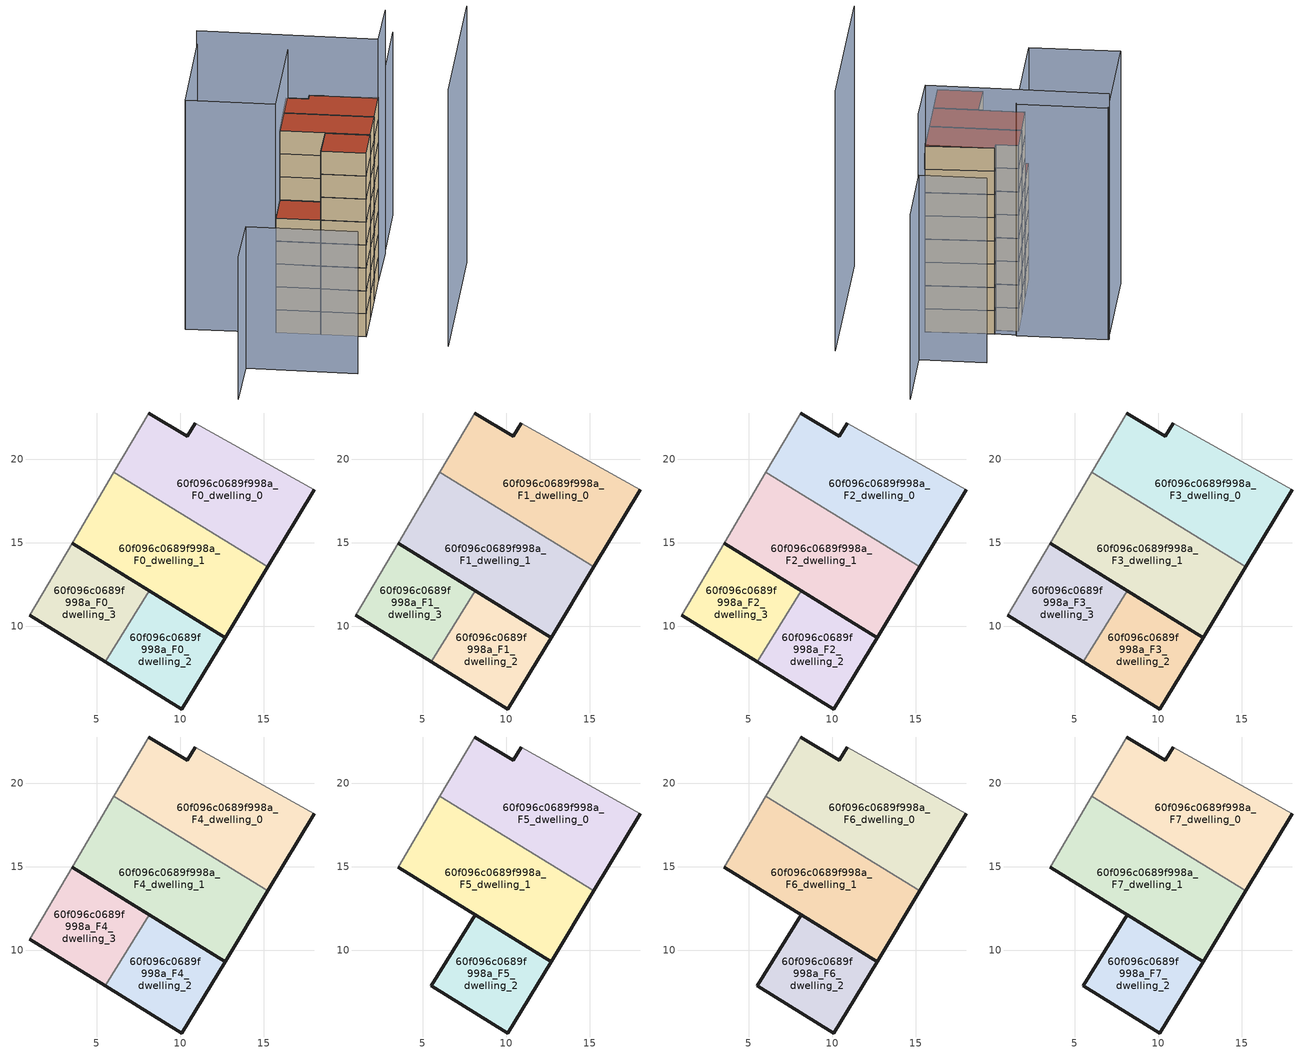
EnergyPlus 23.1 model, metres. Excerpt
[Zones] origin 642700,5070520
60f096c0689f998a_F0_dwelling_0
 floor ground (EU_floor_Construction): 15.24,13.57 18.02,18.16 10.91,22.17 10.41,21.37 8.11,22.77 6.04,19.24 z0
 wall outside (EU_wall_Construction): 18.02,18.16 15.24,13.57 / 8.11,22.77 10.41,21.37 10.91,22.17 z0:3
 wall adiabatic (EU_wall_Construction): 6.04,19.24 8.11,22.77 / 10.91,22.17 18.02,18.16 z0:3
 wall to 60f096c0689f998a_F0_dwelling_1 (EU_wall_Construction): 15.24,13.57 6.03,19.24 z0:3
60f096c0689f998a_F0_dwelling_1
 floor ground (EU_floor_Construction): 12.68,9.33 15.24,13.57 6.04,19.24 3.52,14.96 z0
 wall outside (EU_wall_Construction): 15.24,13.57 12.68,9.33 3.52,14.96 z0:3
 wall adiabatic (EU_wall_Construction): 3.52,14.96 6.04,19.24 z0:3
60f096c0689f998a_F0_dwelling_2
 floor ground (EU_floor_Construction): 10.1,5.06 12.68,9.33 8.14,12.12 5.52,7.88 z0
 wall outside (EU_wall_Construction): 8.14,12.12 12.68,9.33 10.1,5.06 5.52,7.88 z0:3
 wall to 60f096c0689f998a_F0_dwelling_3 (EU_wall_Construction): 5.52,7.88 8.14,12.12 z0:3
60f096c0689f998a_F0_dwelling_3
 floor ground (EU_floor_Construction): 5.52,7.88 8.14,12.12 3.52,14.96 1,10.66 z0
 wall outside (EU_wall_Construction): 5.52,7.88 1,10.66 / 3.52,14.96 8.14,12.12 z0:3
 wall adiabatic (EU_wall_Construction): 1,10.66 3.52,14.96 z0:3
60f096c0689f998a_F1_dwelling_0
 floor to 60f096c0689f998a_F0_dwelling_0 (EU_floor_Construction): 15.24,13.57 18.01,18.16 10.91,22.17 10.41,21.37 8.11,22.77 6.03,19.24 z3
 wall outside (EU_wall_Construction): 18.02,18.16 15.24,13.57 / 8.11,22.77 10.41,21.37 10.91,22.17 z3:6
 wall adiabatic (EU_wall_Construction): 6.04,19.24 8.11,22.77 / 10.91,22.17 18.02,18.16 z3:6
 wall to 60f096c0689f998a_F1_dwelling_1 (EU_wall_Construction): 15.24,13.57 6.03,19.24 z3:6
60f096c0689f998a_F1_dwelling_1
 floor to 60f096c0689f998a_F0_dwelling_1 (EU_floor_Construction): 12.68,9.33 15.24,13.57 6.03,19.24 3.52,14.96 z3
 wall outside (EU_wall_Construction): 15.24,13.57 12.68,9.33 3.52,14.96 z3:6
 wall adiabatic (EU_wall_Construction): 3.52,14.96 6.04,19.24 z3:6
60f096c0689f998a_F1_dwelling_2
 floor to 60f096c0689f998a_F0_dwelling_2 (EU_floor_Construction): 10.1,5.06 12.68,9.33 8.13,12.12 5.52,7.88 z3
 wall outside (EU_wall_Construction): 8.14,12.12 12.68,9.33 10.1,5.06 5.52,7.88 z3:6
 wall to 60f096c0689f998a_F1_dwelling_3 (EU_wall_Construction): 5.52,7.88 8.14,12.12 z3:6
60f096c0689f998a_F1_dwelling_3
 floor to 60f096c0689f998a_F0_dwelling_3 (EU_floor_Construction): 5.52,7.88 8.13,12.12 3.52,14.96 1,10.66 z3
 wall outside (EU_wall_Construction): 5.52,7.88 1,10.66 / 3.52,14.96 8.14,12.12 z3:6
 wall adiabatic (EU_wall_Construction): 1,10.66 3.52,14.96 z3:6
60f096c0689f998a_F2_dwelling_0
 floor to 60f096c0689f998a_F1_dwelling_0 (EU_floor_Construction): 15.24,13.57 18.01,18.16 10.91,22.17 10.41,21.37 8.11,22.77 6.03,19.24 z6
 wall outside (EU_wall_Construction): 18.02,18.16 15.24,13.57 / 8.11,22.77 10.41,21.37 10.91,22.17 z6:9
 wall adiabatic (EU_wall_Construction): 6.04,19.24 8.11,22.77 / 10.91,22.17 18.02,18.16 z6:9
 wall to 60f096c0689f998a_F2_dwelling_1 (EU_wall_Construction): 15.24,13.57 6.03,19.24 z6:9
60f096c0689f998a_F2_dwelling_1
 floor to 60f096c0689f998a_F1_dwelling_1 (EU_floor_Construction): 12.68,9.33 15.24,13.57 6.03,19.24 3.52,14.96 z6
 wall outside (EU_wall_Construction): 15.24,13.57 12.68,9.33 3.52,14.96 z6:9
 wall adiabatic (EU_wall_Construction): 3.52,14.96 6.04,19.24 z6:9
60f096c0689f998a_F2_dwelling_2
 floor to 60f096c0689f998a_F1_dwelling_2 (EU_floor_Construction): 10.1,5.06 12.68,9.33 8.13,12.12 5.52,7.88 z6
 wall outside (EU_wall_Construction): 8.14,12.12 12.68,9.33 10.1,5.06 5.52,7.88 z6:9
 wall to 60f096c0689f998a_F2_dwelling_3 (EU_wall_Construction): 5.52,7.88 8.14,12.12 z6:9
60f096c0689f998a_F2_dwelling_3
 floor to 60f096c0689f998a_F1_dwelling_3 (EU_floor_Construction): 5.52,7.88 8.13,12.12 3.52,14.96 1,10.66 z6
 wall outside (EU_wall_Construction): 5.52,7.88 1,10.66 / 3.52,14.96 8.14,12.12 z6:9
 wall adiabatic (EU_wall_Construction): 1,10.66 3.52,14.96 z6:9
60f096c0689f998a_F3_dwelling_0
 floor to 60f096c0689f998a_F2_dwelling_0 (EU_floor_Construction): 15.24,13.57 18.01,18.16 10.91,22.17 10.41,21.37 8.11,22.77 6.03,19.24 z9
 wall outside (EU_wall_Construction): 18.02,18.16 15.24,13.57 / 8.11,22.77 10.41,21.37 10.91,22.17 z9:12
 wall adiabatic (EU_wall_Construction): 6.04,19.24 8.11,22.77 / 10.91,22.17 18.02,18.16 z9:12
 wall to 60f096c0689f998a_F3_dwelling_1 (EU_wall_Construction): 15.24,13.57 6.03,19.24 z9:12
60f096c0689f998a_F3_dwelling_1
 floor to 60f096c0689f998a_F2_dwelling_1 (EU_floor_Construction): 12.68,9.33 15.24,13.57 6.03,19.24 3.52,14.96 z9
 wall outside (EU_wall_Construction): 15.24,13.57 12.68,9.33 3.52,14.96 z9:12
 wall adiabatic (EU_wall_Construction): 3.52,14.96 6.04,19.24 z9:12
60f096c0689f998a_F3_dwelling_2
 floor to 60f096c0689f998a_F2_dwelling_2 (EU_floor_Construction): 10.1,5.06 12.68,9.33 8.13,12.12 5.52,7.88 z9
 wall outside (EU_wall_Construction): 8.14,12.12 12.68,9.33 10.1,5.06 5.52,7.88 z9:12
 wall to 60f096c0689f998a_F3_dwelling_3 (EU_wall_Construction): 5.52,7.88 8.14,12.12 z9:12
60f096c0689f998a_F3_dwelling_3
 floor to 60f096c0689f998a_F2_dwelling_3 (EU_floor_Construction): 5.52,7.88 8.13,12.12 3.52,14.96 1,10.66 z9
 wall outside (EU_wall_Construction): 5.52,7.88 1,10.66 / 3.52,14.96 8.14,12.12 z9:12
 wall adiabatic (EU_wall_Construction): 1,10.66 3.52,14.96 z9:12
60f096c0689f998a_F4_dwelling_0
 floor to 60f096c0689f998a_F3_dwelling_0 (EU_floor_Construction): 15.24,13.57 18.01,18.16 10.91,22.17 10.41,21.37 8.11,22.77 6.03,19.24 z12
 wall outside (EU_wall_Construction): 18.02,18.16 15.24,13.57 / 8.11,22.77 10.41,21.37 10.91,22.17 z12:15
 wall adiabatic (EU_wall_Construction): 6.04,19.24 8.11,22.77 / 10.91,22.17 18.02,18.16 z12:15
 wall to 60f096c0689f998a_F4_dwelling_1 (EU_wall_Construction): 15.24,13.57 6.03,19.24 z12:15
60f096c0689f998a_F4_dwelling_1
 floor to 60f096c0689f998a_F3_dwelling_1 (EU_floor_Construction): 12.68,9.33 15.24,13.57 6.03,19.24 3.52,14.96 z12
 wall outside (EU_wall_Construction): 15.24,13.57 12.68,9.33 3.52,14.96 z12:15
 wall adiabatic (EU_wall_Construction): 3.52,14.96 6.04,19.24 z12:15
60f096c0689f998a_F4_dwelling_2
 floor to 60f096c0689f998a_F3_dwelling_2 (EU_floor_Construction): 10.1,5.06 12.68,9.33 8.13,12.12 5.52,7.88 z12
 wall outside (EU_wall_Construction): 8.14,12.12 12.68,9.33 10.1,5.06 5.52,7.88 z12:15
 wall to 60f096c0689f998a_F4_dwelling_3 (EU_wall_Construction): 5.52,7.88 8.14,12.12 z12:15
60f096c0689f998a_F4_dwelling_3
 floor to 60f096c0689f998a_F3_dwelling_3 (EU_floor_Construction): 5.52,7.88 8.13,12.12 3.52,14.96 1,10.66 z12
 wall outside (EU_wall_Construction): 5.52,7.88 1,10.66 / 3.52,14.96 8.14,12.12 z12:15
 wall adiabatic (EU_wall_Construction): 1,10.66 3.52,14.96 z12:15
 roof outside (EU_roof_Construction): 8.14,12.12 5.52,7.88 1,10.66 3.52,14.96 z15
60f096c0689f998a_F5_dwelling_0
 floor to 60f096c0689f998a_F4_dwelling_0 (EU_floor_Construction): 15.24,13.57 18.01,18.16 10.91,22.17 10.41,21.37 8.11,22.77 6.03,19.24 z15
 wall outside (EU_wall_Construction): 18.02,18.16 15.24,13.57 / 8.11,22.77 10.41,21.37 10.91,22.17 z15:18
 wall adiabatic (EU_wall_Construction): 6.04,19.24 8.11,22.77 / 10.91,22.17 18.02,18.16 z15:18
 wall to 60f096c0689f998a_F5_dwelling_1 (EU_wall_Construction): 15.24,13.57 6.03,19.24 z15:18
60f096c0689f998a_F5_dwelling_1
 floor to 60f096c0689f998a_F4_dwelling_1 (EU_floor_Construction): 12.68,9.33 15.24,13.57 6.03,19.24 3.52,14.96 z15
 wall outside (EU_wall_Construction): 15.24,13.57 12.68,9.33 3.52,14.96 z15:18
 wall adiabatic (EU_wall_Construction): 3.52,14.96 6.04,19.24 z15:18
60f096c0689f998a_F5_dwelling_2
 floor to 60f096c0689f998a_F4_dwelling_2 (EU_floor_Construction): 10.1,5.06 12.68,9.33 8.13,12.12 5.52,7.88 z15
 wall outside (EU_wall_Construction): 5.52,7.88 8.14,12.12 12.68,9.33 10.1,5.06 5.52,7.88 z15:18
60f096c0689f998a_F6_dwelling_0
 floor to 60f096c0689f998a_F5_dwelling_0 (EU_floor_Construction): 15.24,13.57 18.01,18.16 10.91,22.17 10.41,21.37 8.11,22.77 6.03,19.24 z18
 wall outside (EU_wall_Construction): 18.02,18.16 15.24,13.57 / 8.11,22.77 10.41,21.37 10.91,22.17 z18:21
 wall adiabatic (EU_wall_Construction): 6.04,19.24 8.11,22.77 / 10.91,22.17 18.02,18.16 z18:21
 wall to 60f096c0689f998a_F6_dwelling_1 (EU_wall_Construction): 15.24,13.57 6.03,19.24 z18:21
60f096c0689f998a_F6_dwelling_1
 floor to 60f096c0689f998a_F5_dwelling_1 (EU_floor_Construction): 12.68,9.33 15.24,13.57 6.03,19.24 3.52,14.96 z18
 wall outside (EU_wall_Construction): 15.24,13.57 12.68,9.33 3.52,14.96 z18:21
 wall adiabatic (EU_wall_Construction): 3.52,14.96 6.04,19.24 z18:21
60f096c0689f998a_F6_dwelling_2
 floor to 60f096c0689f998a_F5_dwelling_2 (EU_floor_Construction): 10.1,5.06 12.68,9.33 8.13,12.12 5.52,7.88 z18
 wall outside (EU_wall_Construction): 5.52,7.88 8.14,12.12 12.68,9.33 10.1,5.06 5.52,7.88 z18:21
60f096c0689f998a_F7_dwelling_0
 floor to 60f096c0689f998a_F6_dwelling_0 (EU_floor_Construction): 15.24,13.57 18.01,18.16 10.91,22.17 10.41,21.37 8.11,22.77 6.03,19.24 z21
 wall outside (EU_wall_Construction): 18.02,18.16 15.24,13.57 / 8.11,22.77 10.41,21.37 10.91,22.17 z21:24
 wall adiabatic (EU_wall_Construction): 6.04,19.24 8.11,22.77 / 10.91,22.17 18.02,18.16 z21:24
 wall to 60f096c0689f998a_F7_dwelling_1 (EU_wall_Construction): 15.24,13.57 6.03,19.24 z21:24
 roof outside (EU_roof_Construction): 18.02,18.16 15.24,13.57 6.04,19.24 8.11,22.77 10.41,21.37 10.91,22.17 z24
60f096c0689f998a_F7_dwelling_1
 floor to 60f096c0689f998a_F6_dwelling_1 (EU_floor_Construction): 12.68,9.33 15.24,13.57 6.03,19.24 3.52,14.96 z21
 wall outside (EU_wall_Construction): 15.24,13.57 12.68,9.33 3.52,14.96 z21:24
 wall adiabatic (EU_wall_Construction): 3.52,14.96 6.04,19.24 z21:24
 roof outside (EU_roof_Construction): 15.24,13.57 12.68,9.33 3.52,14.96 6.04,19.24 z24
60f096c0689f998a_F7_dwelling_2
 floor to 60f096c0689f998a_F6_dwelling_2 (EU_floor_Construction): 10.1,5.06 12.68,9.33 8.13,12.12 5.52,7.88 z21
 wall outside (EU_wall_Construction): 5.52,7.88 8.14,12.12 12.68,9.33 10.1,5.06 5.52,7.88 z21:24
 roof outside (EU_roof_Construction): 12.68,9.33 10.1,5.06 5.52,7.88 8.14,12.12 z24
shading: -10.77,-3.57 -6.36,3.53 / -6.36,3.53 4.9,-3.45 z0:18.5; 17.66,-1.43 29.56,18.12 z0:33.5; -8.19,16.22 -0.3,29.28 / -0.3,29.28 8.9,23.72 / 8.9,23.72 1,10.66 / 1,10.66 -8.19,16.22 z0:29.9; 21.99,24.58 17.84,17.88 / 17.84,17.88 -0.43,29.2 z0:31.7; 27.32,33.57 21.92,24.57 / 21.92,24.57 15.11,28.66 z0:23.8
[Building]
EU S2 Campaign: North Axis=0; Terrain=City; Solar Distribution=FullExterior
[Site:Location]
Lyon-Bron: Latitude=45.75; Longitude=5; Time Zone=1; Elevation=198
[SizingPeriod:WeatherFileDays]
AnnualSizingPeriod: Begin Month=1; Begin Day of Month=1; End Month=12; End Day of Month=31; Day of Week for Start Day=Monday; Use Weather File Daylight Saving Period=No; Use Weather File Rain and Snow Indicators=No
[MATERIAL]
EU_InternalMass_Material: Roughness=MediumRough; Thickness=0.1; Conductivity=1; Density=1800; Specific Heat=900; Thermal Absorptance=0.9; Solar Absorptance=0.7; Visible Absorptance=0.7
[MATERIAL:NOMASS] Roughness=MediumRough; Thermal Absorptance=0.9; Solar Absorptance=0.7; Visible Absorptance=0.7
Name | Thermal Resistance
EU_wall_NoMass | 0.776494
EU_roof_NoMass | 0.486893
EU_floor_NoMass | 0.421597
[CONSTRUCTION]
EU_wall_Construction: EU_wall_NoMass
EU_roof_Construction: EU_roof_NoMass
EU_floor_Construction: EU_floor_NoMass
EU_InternalMass_Construction: EU_InternalMass_Material
[ZONE] Type=1; Multiplier=1; Ceiling Height=autocalculate; Floor Area=autocalculate; Part of Total Floor Area=Yes
Name | Volume
60f096c0689f998a_F0_dwelling_0 | 160.38
60f096c0689f998a_F1_dwelling_0; 60f096c0689f998a_F2_dwelling_0; 60f096c0689f998a_F3_dwelling_0; 60f096c0689f998a_F4_dwelling_0; 60f096c0689f998a_F5_dwelling_0; 60f096c0689f998a_F6_dwelling_0; 60f096c0689f998a_F7_dwelling_0 | 160.381
60f096c0689f998a_F0_dwelling_1; 60f096c0689f998a_F1_dwelling_1; 60f096c0689f998a_F2_dwelling_1; 60f096c0689f998a_F3_dwelling_1; 60f096c0689f998a_F4_dwelling_1; 60f096c0689f998a_F5_dwelling_1; 60f096c0689f998a_F6_dwelling_1; 60f096c0689f998a_F7_dwelling_1 | 160.384
60f096c0689f998a_F0_dwelling_2; 60f096c0689f998a_F1_dwelling_2; 60f096c0689f998a_F2_dwelling_2; 60f096c0689f998a_F3_dwelling_2; 60f096c0689f998a_F4_dwelling_2; 60f096c0689f998a_F5_dwelling_2; 60f096c0689f998a_F6_dwelling_2; 60f096c0689f998a_F7_dwelling_2 | 80.1995
60f096c0689f998a_F0_dwelling_3 | 80.1951
60f096c0689f998a_F1_dwelling_3; 60f096c0689f998a_F2_dwelling_3; 60f096c0689f998a_F3_dwelling_3; 60f096c0689f998a_F4_dwelling_3 | 80.1958
[INTERNALMASS] Construction=EU_InternalMass_Construction
Name | Zone or ZoneList | Surface Area
60f096c0689f998a_F0_dwelling_0_EU_InternalMass | 60f096c0689f998a_F0_dwelling_0 | 53.4601
60f096c0689f998a_F0_dwelling_1_EU_InternalMass | 60f096c0689f998a_F0_dwelling_1 | 53.4613
60f096c0689f998a_F0_dwelling_2_EU_InternalMass | 60f096c0689f998a_F0_dwelling_2 | 26.7333
60f096c0689f998a_F0_dwelling_3_EU_InternalMass | 60f096c0689f998a_F0_dwelling_3 | 26.732
60f096c0689f998a_F1_dwelling_0_EU_InternalMass | 60f096c0689f998a_F1_dwelling_0 | 53.4601
60f096c0689f998a_F1_dwelling_1_EU_InternalMass | 60f096c0689f998a_F1_dwelling_1 | 53.4613
60f096c0689f998a_F1_dwelling_2_EU_InternalMass | 60f096c0689f998a_F1_dwelling_2 | 26.7333
60f096c0689f998a_F1_dwelling_3_EU_InternalMass | 60f096c0689f998a_F1_dwelling_3 | 26.732
60f096c0689f998a_F2_dwelling_0_EU_InternalMass | 60f096c0689f998a_F2_dwelling_0 | 53.4601
60f096c0689f998a_F2_dwelling_1_EU_InternalMass | 60f096c0689f998a_F2_dwelling_1 | 53.4613
60f096c0689f998a_F2_dwelling_2_EU_InternalMass | 60f096c0689f998a_F2_dwelling_2 | 26.7333
60f096c0689f998a_F2_dwelling_3_EU_InternalMass | 60f096c0689f998a_F2_dwelling_3 | 26.732
60f096c0689f998a_F3_dwelling_0_EU_InternalMass | 60f096c0689f998a_F3_dwelling_0 | 53.4601
60f096c0689f998a_F3_dwelling_1_EU_InternalMass | 60f096c0689f998a_F3_dwelling_1 | 53.4613
60f096c0689f998a_F3_dwelling_2_EU_InternalMass | 60f096c0689f998a_F3_dwelling_2 | 26.7333
60f096c0689f998a_F3_dwelling_3_EU_InternalMass | 60f096c0689f998a_F3_dwelling_3 | 26.732
60f096c0689f998a_F4_dwelling_0_EU_InternalMass | 60f096c0689f998a_F4_dwelling_0 | 53.4601
60f096c0689f998a_F4_dwelling_1_EU_InternalMass | 60f096c0689f998a_F4_dwelling_1 | 53.4613
60f096c0689f998a_F4_dwelling_2_EU_InternalMass | 60f096c0689f998a_F4_dwelling_2 | 26.7333
60f096c0689f998a_F4_dwelling_3_EU_InternalMass | 60f096c0689f998a_F4_dwelling_3 | 26.732
60f096c0689f998a_F5_dwelling_0_EU_InternalMass | 60f096c0689f998a_F5_dwelling_0 | 53.4624
60f096c0689f998a_F5_dwelling_1_EU_InternalMass | 60f096c0689f998a_F5_dwelling_1 | 53.4612
60f096c0689f998a_F5_dwelling_2_EU_InternalMass | 60f096c0689f998a_F5_dwelling_2 | 53.454
60f096c0689f998a_F6_dwelling_0_EU_InternalMass | 60f096c0689f998a_F6_dwelling_0 | 53.4624
60f096c0689f998a_F6_dwelling_1_EU_InternalMass | 60f096c0689f998a_F6_dwelling_1 | 53.4612
60f096c0689f998a_F6_dwelling_2_EU_InternalMass | 60f096c0689f998a_F6_dwelling_2 | 53.454
60f096c0689f998a_F7_dwelling_0_EU_InternalMass | 60f096c0689f998a_F7_dwelling_0 | 53.4624
60f096c0689f998a_F7_dwelling_1_EU_InternalMass | 60f096c0689f998a_F7_dwelling_1 | 53.4612
60f096c0689f998a_F7_dwelling_2_EU_InternalMass | 60f096c0689f998a_F7_dwelling_2 | 53.454
[OTHEREQUIPMENT] Fuel Type=Electricity; Design Level Calculation Method=Watts/Area; Power per Zone Floor Area=1; Fraction Latent=0; Fraction Radiant=0; Fraction Lost=0; Carbon Dioxide Generation Rate=0; EndUse Subcategory=EU_Step8_InternalGains
Name | Zone or ZoneList or Space or SpaceList | Schedule
EU_Step8_InternalGain_60f096c0689f998a_F0_dwelling_0_f000 | 60f096c0689f998a_F0_dwelling_0 | EU_Step8_GainSchedule_60f096c0689f998a_F0_dwelling_0_f000
EU_Step8_InternalGain_60f096c0689f998a_F0_dwelling_1_f000 | 60f096c0689f998a_F0_dwelling_1 | EU_Step8_GainSchedule_60f096c0689f998a_F0_dwelling_1_f000
EU_Step8_InternalGain_60f096c0689f998a_F0_dwelling_2_f000 | 60f096c0689f998a_F0_dwelling_2 | EU_Step8_GainSchedule_60f096c0689f998a_F0_dwelling_2_f000
EU_Step8_InternalGain_60f096c0689f998a_F0_dwelling_3_f000 | 60f096c0689f998a_F0_dwelling_3 | EU_Step8_GainSchedule_60f096c0689f998a_F0_dwelling_3_f000
EU_Step8_InternalGain_60f096c0689f998a_F1_dwelling_0_f000 | 60f096c0689f998a_F1_dwelling_0 | EU_Step8_GainSchedule_60f096c0689f998a_F1_dwelling_0_f000
EU_Step8_InternalGain_60f096c0689f998a_F1_dwelling_1_f000 | 60f096c0689f998a_F1_dwelling_1 | EU_Step8_GainSchedule_60f096c0689f998a_F1_dwelling_1_f000
EU_Step8_InternalGain_60f096c0689f998a_F1_dwelling_2_f000 | 60f096c0689f998a_F1_dwelling_2 | EU_Step8_GainSchedule_60f096c0689f998a_F1_dwelling_2_f000
EU_Step8_InternalGain_60f096c0689f998a_F1_dwelling_3_f000 | 60f096c0689f998a_F1_dwelling_3 | EU_Step8_GainSchedule_60f096c0689f998a_F1_dwelling_3_f000
EU_Step8_InternalGain_60f096c0689f998a_F2_dwelling_0_f000 | 60f096c0689f998a_F2_dwelling_0 | EU_Step8_GainSchedule_60f096c0689f998a_F2_dwelling_0_f000
EU_Step8_InternalGain_60f096c0689f998a_F2_dwelling_1_f000 | 60f096c0689f998a_F2_dwelling_1 | EU_Step8_GainSchedule_60f096c0689f998a_F2_dwelling_1_f000
EU_Step8_InternalGain_60f096c0689f998a_F2_dwelling_2_f000 | 60f096c0689f998a_F2_dwelling_2 | EU_Step8_GainSchedule_60f096c0689f998a_F2_dwelling_2_f000
EU_Step8_InternalGain_60f096c0689f998a_F2_dwelling_3_f000 | 60f096c0689f998a_F2_dwelling_3 | EU_Step8_GainSchedule_60f096c0689f998a_F2_dwelling_3_f000
EU_Step8_InternalGain_60f096c0689f998a_F3_dwelling_0_f000 | 60f096c0689f998a_F3_dwelling_0 | EU_Step8_GainSchedule_60f096c0689f998a_F3_dwelling_0_f000
EU_Step8_InternalGain_60f096c0689f998a_F3_dwelling_1_f000 | 60f096c0689f998a_F3_dwelling_1 | EU_Step8_GainSchedule_60f096c0689f998a_F3_dwelling_1_f000
EU_Step8_InternalGain_60f096c0689f998a_F3_dwelling_2_f000 | 60f096c0689f998a_F3_dwelling_2 | EU_Step8_GainSchedule_60f096c0689f998a_F3_dwelling_2_f000
EU_Step8_InternalGain_60f096c0689f998a_F3_dwelling_3_f000 | 60f096c0689f998a_F3_dwelling_3 | EU_Step8_GainSchedule_60f096c0689f998a_F3_dwelling_3_f000
EU_Step8_InternalGain_60f096c0689f998a_F4_dwelling_0_f000 | 60f096c0689f998a_F4_dwelling_0 | EU_Step8_GainSchedule_60f096c0689f998a_F4_dwelling_0_f000
EU_Step8_InternalGain_60f096c0689f998a_F4_dwelling_1_f000 | 60f096c0689f998a_F4_dwelling_1 | EU_Step8_GainSchedule_60f096c0689f998a_F4_dwelling_1_f000
EU_Step8_InternalGain_60f096c0689f998a_F4_dwelling_2_f000 | 60f096c0689f998a_F4_dwelling_2 | EU_Step8_GainSchedule_60f096c0689f998a_F4_dwelling_2_f000
EU_Step8_InternalGain_60f096c0689f998a_F4_dwelling_3_f000 | 60f096c0689f998a_F4_dwelling_3 | EU_Step8_GainSchedule_60f096c0689f998a_F4_dwelling_3_f000
EU_Step8_InternalGain_60f096c0689f998a_F5_dwelling_0_f000 | 60f096c0689f998a_F5_dwelling_0 | EU_Step8_GainSchedule_60f096c0689f998a_F5_dwelling_0_f000
EU_Step8_InternalGain_60f096c0689f998a_F5_dwelling_1_f000 | 60f096c0689f998a_F5_dwelling_1 | EU_Step8_GainSchedule_60f096c0689f998a_F5_dwelling_1_f000
EU_Step8_InternalGain_60f096c0689f998a_F5_dwelling_2_f000 | 60f096c0689f998a_F5_dwelling_2 | EU_Step8_GainSchedule_60f096c0689f998a_F5_dwelling_2_f000
EU_Step8_InternalGain_60f096c0689f998a_F6_dwelling_0_f000 | 60f096c0689f998a_F6_dwelling_0 | EU_Step8_GainSchedule_60f096c0689f998a_F6_dwelling_0_f000
EU_Step8_InternalGain_60f096c0689f998a_F6_dwelling_1_f000 | 60f096c0689f998a_F6_dwelling_1 | EU_Step8_GainSchedule_60f096c0689f998a_F6_dwelling_1_f000
EU_Step8_InternalGain_60f096c0689f998a_F6_dwelling_2_f000 | 60f096c0689f998a_F6_dwelling_2 | EU_Step8_GainSchedule_60f096c0689f998a_F6_dwelling_2_f000
EU_Step8_InternalGain_60f096c0689f998a_F7_dwelling_0_f000 | 60f096c0689f998a_F7_dwelling_0 | EU_Step8_GainSchedule_60f096c0689f998a_F7_dwelling_0_f000
EU_Step8_InternalGain_60f096c0689f998a_F7_dwelling_1_f000 | 60f096c0689f998a_F7_dwelling_1 | EU_Step8_GainSchedule_60f096c0689f998a_F7_dwelling_1_f000
EU_Step8_InternalGain_60f096c0689f998a_F7_dwelling_2_f000 | 60f096c0689f998a_F7_dwelling_2 | EU_Step8_GainSchedule_60f096c0689f998a_F7_dwelling_2_f000
[ZONEVENTILATION:DESIGNFLOWRATE] Schedule=EU_AlwaysOn; Design Flow Rate Calculation Method=AirChanges/Hour; Air Changes per Hour=0.693814; Ventilation Type=Natural; Fan Pressure Rise=0; Fan Total Efficiency=1; Constant Term Coefficient=1; Temperature Term Coefficient=0; Velocity Term Coefficient=0; Velocity Squared Term Coefficient=0; Minimum Indoor Temperature=-100; Maximum Indoor Temperature=100; Delta Temperature=-100; Minimum Outdoor Temperature=-100; Maximum Outdoor Temperature=100; Maximum Wind Speed=40
Name | Zone or ZoneList or Space or SpaceList
EU_ConstantAir_60f096c0689f998a_F0_dwelling_0 | 60f096c0689f998a_F0_dwelling_0
EU_ConstantAir_60f096c0689f998a_F0_dwelling_1 | 60f096c0689f998a_F0_dwelling_1
EU_ConstantAir_60f096c0689f998a_F0_dwelling_2 | 60f096c0689f998a_F0_dwelling_2
EU_ConstantAir_60f096c0689f998a_F0_dwelling_3 | 60f096c0689f998a_F0_dwelling_3
EU_ConstantAir_60f096c0689f998a_F1_dwelling_0 | 60f096c0689f998a_F1_dwelling_0
EU_ConstantAir_60f096c0689f998a_F1_dwelling_1 | 60f096c0689f998a_F1_dwelling_1
EU_ConstantAir_60f096c0689f998a_F1_dwelling_2 | 60f096c0689f998a_F1_dwelling_2
EU_ConstantAir_60f096c0689f998a_F1_dwelling_3 | 60f096c0689f998a_F1_dwelling_3
EU_ConstantAir_60f096c0689f998a_F2_dwelling_0 | 60f096c0689f998a_F2_dwelling_0
EU_ConstantAir_60f096c0689f998a_F2_dwelling_1 | 60f096c0689f998a_F2_dwelling_1
EU_ConstantAir_60f096c0689f998a_F2_dwelling_2 | 60f096c0689f998a_F2_dwelling_2
EU_ConstantAir_60f096c0689f998a_F2_dwelling_3 | 60f096c0689f998a_F2_dwelling_3
EU_ConstantAir_60f096c0689f998a_F3_dwelling_0 | 60f096c0689f998a_F3_dwelling_0
EU_ConstantAir_60f096c0689f998a_F3_dwelling_1 | 60f096c0689f998a_F3_dwelling_1
EU_ConstantAir_60f096c0689f998a_F3_dwelling_2 | 60f096c0689f998a_F3_dwelling_2
EU_ConstantAir_60f096c0689f998a_F3_dwelling_3 | 60f096c0689f998a_F3_dwelling_3
EU_ConstantAir_60f096c0689f998a_F4_dwelling_0 | 60f096c0689f998a_F4_dwelling_0
EU_ConstantAir_60f096c0689f998a_F4_dwelling_1 | 60f096c0689f998a_F4_dwelling_1
EU_ConstantAir_60f096c0689f998a_F4_dwelling_2 | 60f096c0689f998a_F4_dwelling_2
EU_ConstantAir_60f096c0689f998a_F4_dwelling_3 | 60f096c0689f998a_F4_dwelling_3
EU_ConstantAir_60f096c0689f998a_F5_dwelling_0 | 60f096c0689f998a_F5_dwelling_0
EU_ConstantAir_60f096c0689f998a_F5_dwelling_1 | 60f096c0689f998a_F5_dwelling_1
EU_ConstantAir_60f096c0689f998a_F5_dwelling_2 | 60f096c0689f998a_F5_dwelling_2
EU_ConstantAir_60f096c0689f998a_F6_dwelling_0 | 60f096c0689f998a_F6_dwelling_0
EU_ConstantAir_60f096c0689f998a_F6_dwelling_1 | 60f096c0689f998a_F6_dwelling_1
EU_ConstantAir_60f096c0689f998a_F6_dwelling_2 | 60f096c0689f998a_F6_dwelling_2
EU_ConstantAir_60f096c0689f998a_F7_dwelling_0 | 60f096c0689f998a_F7_dwelling_0
EU_ConstantAir_60f096c0689f998a_F7_dwelling_1 | 60f096c0689f998a_F7_dwelling_1
EU_ConstantAir_60f096c0689f998a_F7_dwelling_2 | 60f096c0689f998a_F7_dwelling_2
[HVACTEMPLATE:THERMOSTAT] Constant Heating Setpoint=20; Constant Cooling Setpoint=50
EU_HeatOnly_60f096c0689f998a_F0_dwelling_0; EU_HeatOnly_60f096c0689f998a_F0_dwelling_1; EU_HeatOnly_60f096c0689f998a_F0_dwelling_2; EU_HeatOnly_60f096c0689f998a_F0_dwelling_3; EU_HeatOnly_60f096c0689f998a_F1_dwelling_0; EU_HeatOnly_60f096c0689f998a_F1_dwelling_1; EU_HeatOnly_60f096c0689f998a_F1_dwelling_2; EU_HeatOnly_60f096c0689f998a_F1_dwelling_3; EU_HeatOnly_60f096c0689f998a_F2_dwelling_0; EU_HeatOnly_60f096c0689f998a_F2_dwelling_1; EU_HeatOnly_60f096c0689f998a_F2_dwelling_2; EU_HeatOnly_60f096c0689f998a_F2_dwelling_3; EU_HeatOnly_60f096c0689f998a_F3_dwelling_0; EU_HeatOnly_60f096c0689f998a_F3_dwelling_1; EU_HeatOnly_60f096c0689f998a_F3_dwelling_2; EU_HeatOnly_60f096c0689f998a_F3_dwelling_3; EU_HeatOnly_60f096c0689f998a_F4_dwelling_0; EU_HeatOnly_60f096c0689f998a_F4_dwelling_1; EU_HeatOnly_60f096c0689f998a_F4_dwelling_2; EU_HeatOnly_60f096c0689f998a_F4_dwelling_3; EU_HeatOnly_60f096c0689f998a_F5_dwelling_0; EU_HeatOnly_60f096c0689f998a_F5_dwelling_1; EU_HeatOnly_60f096c0689f998a_F5_dwelling_2; EU_HeatOnly_60f096c0689f998a_F6_dwelling_0; EU_HeatOnly_60f096c0689f998a_F6_dwelling_1; EU_HeatOnly_60f096c0689f998a_F6_dwelling_2; EU_HeatOnly_60f096c0689f998a_F7_dwelling_0; EU_HeatOnly_60f096c0689f998a_F7_dwelling_1; EU_HeatOnly_60f096c0689f998a_F7_dwelling_2
[HVACTEMPLATE:ZONE:IDEALLOADSAIRSYSTEM] System Availability Schedule=EU_AlwaysOn; Maximum Heating Supply Air Temperature=50; Minimum Cooling Supply Air Temperature=13; Maximum Heating Supply Air Humidity Ratio=0.0156; Minimum Cooling Supply Air Humidity Ratio=0.0077; Heating Limit=NoLimit; Cooling Limit=NoLimit; Heating Availability Schedule=EU_AlwaysOn; Cooling Availability Schedule=EU_CoolingOff; Dehumidification Control Type=ConstantSensibleHeatRatio; Cooling Sensible Heat Ratio=0.7; Dehumidification Setpoint=60; Humidification Control Type=None; Humidification Setpoint=30; Outdoor Air Method=None; Outdoor Air Flow Rate per Person=0.00944; Outdoor Air Flow Rate per Zone Floor Area=0; Outdoor Air Flow Rate per Zone=0; Demand Controlled Ventilation Type=None; Outdoor Air Economizer Type=NoEconomizer; Heat Recovery Type=None; Sensible Heat Recovery Effectiveness=0.7; Latent Heat Recovery Effectiveness=0.65
Name | Template Thermostat
60f096c0689f998a_F0_dwelling_0 | EU_HeatOnly_60f096c0689f998a_F0_dwelling_0
60f096c0689f998a_F0_dwelling_1 | EU_HeatOnly_60f096c0689f998a_F0_dwelling_1
60f096c0689f998a_F0_dwelling_2 | EU_HeatOnly_60f096c0689f998a_F0_dwelling_2
60f096c0689f998a_F0_dwelling_3 | EU_HeatOnly_60f096c0689f998a_F0_dwelling_3
60f096c0689f998a_F1_dwelling_0 | EU_HeatOnly_60f096c0689f998a_F1_dwelling_0
60f096c0689f998a_F1_dwelling_1 | EU_HeatOnly_60f096c0689f998a_F1_dwelling_1
60f096c0689f998a_F1_dwelling_2 | EU_HeatOnly_60f096c0689f998a_F1_dwelling_2
60f096c0689f998a_F1_dwelling_3 | EU_HeatOnly_60f096c0689f998a_F1_dwelling_3
60f096c0689f998a_F2_dwelling_0 | EU_HeatOnly_60f096c0689f998a_F2_dwelling_0
60f096c0689f998a_F2_dwelling_1 | EU_HeatOnly_60f096c0689f998a_F2_dwelling_1
60f096c0689f998a_F2_dwelling_2 | EU_HeatOnly_60f096c0689f998a_F2_dwelling_2
60f096c0689f998a_F2_dwelling_3 | EU_HeatOnly_60f096c0689f998a_F2_dwelling_3
60f096c0689f998a_F3_dwelling_0 | EU_HeatOnly_60f096c0689f998a_F3_dwelling_0
60f096c0689f998a_F3_dwelling_1 | EU_HeatOnly_60f096c0689f998a_F3_dwelling_1
60f096c0689f998a_F3_dwelling_2 | EU_HeatOnly_60f096c0689f998a_F3_dwelling_2
60f096c0689f998a_F3_dwelling_3 | EU_HeatOnly_60f096c0689f998a_F3_dwelling_3
60f096c0689f998a_F4_dwelling_0 | EU_HeatOnly_60f096c0689f998a_F4_dwelling_0
60f096c0689f998a_F4_dwelling_1 | EU_HeatOnly_60f096c0689f998a_F4_dwelling_1
60f096c0689f998a_F4_dwelling_2 | EU_HeatOnly_60f096c0689f998a_F4_dwelling_2
60f096c0689f998a_F4_dwelling_3 | EU_HeatOnly_60f096c0689f998a_F4_dwelling_3
60f096c0689f998a_F5_dwelling_0 | EU_HeatOnly_60f096c0689f998a_F5_dwelling_0
60f096c0689f998a_F5_dwelling_1 | EU_HeatOnly_60f096c0689f998a_F5_dwelling_1
60f096c0689f998a_F5_dwelling_2 | EU_HeatOnly_60f096c0689f998a_F5_dwelling_2
60f096c0689f998a_F6_dwelling_0 | EU_HeatOnly_60f096c0689f998a_F6_dwelling_0
60f096c0689f998a_F6_dwelling_1 | EU_HeatOnly_60f096c0689f998a_F6_dwelling_1
60f096c0689f998a_F6_dwelling_2 | EU_HeatOnly_60f096c0689f998a_F6_dwelling_2
60f096c0689f998a_F7_dwelling_0 | EU_HeatOnly_60f096c0689f998a_F7_dwelling_0
60f096c0689f998a_F7_dwelling_1 | EU_HeatOnly_60f096c0689f998a_F7_dwelling_1
60f096c0689f998a_F7_dwelling_2 | EU_HeatOnly_60f096c0689f998a_F7_dwelling_2
[SIZING:ZONE] Zone Cooling Design Supply Air Temperature Input Method=SupplyAirTemperature; Zone Cooling Design Supply Air Temperature=13; Zone Heating Design Supply Air Temperature Input Method=SupplyAirTemperature; Zone Heating Design Supply Air Temperature=50; Zone Cooling Design Supply Air Humidity Ratio=0.008; Zone Heating Design Supply Air Humidity Ratio=0.008; Cooling Design Air Flow Method=DesignDay; Cooling Design Air Flow Rate=0; Cooling Minimum Air Flow per Zone Floor Area=0.000762; Cooling Minimum Air Flow=0; Cooling Minimum Air Flow Fraction=0.2; Heating Design Air Flow Method=DesignDay; Heating Design Air Flow Rate=0; Heating Maximum Air Flow per Zone Floor Area=0.002032; Heating Maximum Air Flow=0.141576; Heating Maximum Air Flow Fraction=0.3; Account for Dedicated Outdoor Air System=No; Dedicated Outdoor Air System Control Strategy=NeutralSupplyAir; Dedicated Outdoor Air Low Setpoint Temperature for Design=autosize; Dedicated Outdoor Air High Setpoint Temperature for Design=autosize; Zone Load Sizing Method=Sensible Load Only No Latent Load; Zone Latent Cooling Design Supply Air Humidity Ratio Input Method=HumidityRatioDifference; Zone Cooling Design Supply Air Humidity Ratio Difference=0.005; Zone Latent Heating Design Supply Air Humidity Ratio Input Method=HumidityRatioDifference; Zone Humidification Design Supply Air Humidity Ratio Difference=0.005
60f096c0689f998a_F0_dwelling_0; 60f096c0689f998a_F0_dwelling_1; 60f096c0689f998a_F0_dwelling_2; 60f096c0689f998a_F0_dwelling_3; 60f096c0689f998a_F1_dwelling_0; 60f096c0689f998a_F1_dwelling_1; 60f096c0689f998a_F1_dwelling_2; 60f096c0689f998a_F1_dwelling_3; 60f096c0689f998a_F2_dwelling_0; 60f096c0689f998a_F2_dwelling_1; 60f096c0689f998a_F2_dwelling_2; 60f096c0689f998a_F2_dwelling_3; 60f096c0689f998a_F3_dwelling_0; 60f096c0689f998a_F3_dwelling_1; 60f096c0689f998a_F3_dwelling_2; 60f096c0689f998a_F3_dwelling_3; 60f096c0689f998a_F4_dwelling_0; 60f096c0689f998a_F4_dwelling_1; 60f096c0689f998a_F4_dwelling_2; 60f096c0689f998a_F4_dwelling_3; 60f096c0689f998a_F5_dwelling_0; 60f096c0689f998a_F5_dwelling_1; 60f096c0689f998a_F5_dwelling_2; 60f096c0689f998a_F6_dwelling_0; 60f096c0689f998a_F6_dwelling_1; 60f096c0689f998a_F6_dwelling_2; 60f096c0689f998a_F7_dwelling_0; 60f096c0689f998a_F7_dwelling_1; 60f096c0689f998a_F7_dwelling_2
[SCHEDULE:CONSTANT]
Name | Hourly Value
EU_AlwaysOn | 1
EU_CoolingOff | 0
[SCHEDULE:FILE] Column Number=1; Rows to Skip at Top=0; Number of Hours of Data=8760; Column Separator=Comma; Interpolate to Timestep=No; Minutes per Item=60; Adjust Schedule for Daylight Savings=Yes
Name | File
EU_Step8_GainSchedule_60f096c0689f998a_F0_dwelling_0_f000 | ../../schedules/60f096c0689f998a/60f096c0689f998a_F0_dwelling_0_f000_gain.csv
EU_Step8_GainSchedule_60f096c0689f998a_F0_dwelling_1_f000 | ../../schedules/60f096c0689f998a/60f096c0689f998a_F0_dwelling_1_f000_gain.csv
EU_Step8_GainSchedule_60f096c0689f998a_F0_dwelling_2_f000 | ../../schedules/60f096c0689f998a/60f096c0689f998a_F0_dwelling_2_f000_gain.csv
EU_Step8_GainSchedule_60f096c0689f998a_F0_dwelling_3_f000 | ../../schedules/60f096c0689f998a/60f096c0689f998a_F0_dwelling_3_f000_gain.csv
EU_Step8_GainSchedule_60f096c0689f998a_F1_dwelling_0_f000 | ../../schedules/60f096c0689f998a/60f096c0689f998a_F1_dwelling_0_f000_gain.csv
EU_Step8_GainSchedule_60f096c0689f998a_F1_dwelling_1_f000 | ../../schedules/60f096c0689f998a/60f096c0689f998a_F1_dwelling_1_f000_gain.csv
EU_Step8_GainSchedule_60f096c0689f998a_F1_dwelling_2_f000 | ../../schedules/60f096c0689f998a/60f096c0689f998a_F1_dwelling_2_f000_gain.csv
EU_Step8_GainSchedule_60f096c0689f998a_F1_dwelling_3_f000 | ../../schedules/60f096c0689f998a/60f096c0689f998a_F1_dwelling_3_f000_gain.csv
EU_Step8_GainSchedule_60f096c0689f998a_F2_dwelling_0_f000 | ../../schedules/60f096c0689f998a/60f096c0689f998a_F2_dwelling_0_f000_gain.csv
EU_Step8_GainSchedule_60f096c0689f998a_F2_dwelling_1_f000 | ../../schedules/60f096c0689f998a/60f096c0689f998a_F2_dwelling_1_f000_gain.csv
EU_Step8_GainSchedule_60f096c0689f998a_F2_dwelling_2_f000 | ../../schedules/60f096c0689f998a/60f096c0689f998a_F2_dwelling_2_f000_gain.csv
EU_Step8_GainSchedule_60f096c0689f998a_F2_dwelling_3_f000 | ../../schedules/60f096c0689f998a/60f096c0689f998a_F2_dwelling_3_f000_gain.csv
EU_Step8_GainSchedule_60f096c0689f998a_F3_dwelling_0_f000 | ../../schedules/60f096c0689f998a/60f096c0689f998a_F3_dwelling_0_f000_gain.csv
EU_Step8_GainSchedule_60f096c0689f998a_F3_dwelling_1_f000 | ../../schedules/60f096c0689f998a/60f096c0689f998a_F3_dwelling_1_f000_gain.csv
EU_Step8_GainSchedule_60f096c0689f998a_F3_dwelling_2_f000 | ../../schedules/60f096c0689f998a/60f096c0689f998a_F3_dwelling_2_f000_gain.csv
EU_Step8_GainSchedule_60f096c0689f998a_F3_dwelling_3_f000 | ../../schedules/60f096c0689f998a/60f096c0689f998a_F3_dwelling_3_f000_gain.csv
EU_Step8_GainSchedule_60f096c0689f998a_F4_dwelling_0_f000 | ../../schedules/60f096c0689f998a/60f096c0689f998a_F4_dwelling_0_f000_gain.csv
EU_Step8_GainSchedule_60f096c0689f998a_F4_dwelling_1_f000 | ../../schedules/60f096c0689f998a/60f096c0689f998a_F4_dwelling_1_f000_gain.csv
EU_Step8_GainSchedule_60f096c0689f998a_F4_dwelling_2_f000 | ../../schedules/60f096c0689f998a/60f096c0689f998a_F4_dwelling_2_f000_gain.csv
EU_Step8_GainSchedule_60f096c0689f998a_F4_dwelling_3_f000 | ../../schedules/60f096c0689f998a/60f096c0689f998a_F4_dwelling_3_f000_gain.csv
EU_Step8_GainSchedule_60f096c0689f998a_F5_dwelling_0_f000 | ../../schedules/60f096c0689f998a/60f096c0689f998a_F5_dwelling_0_f000_gain.csv
EU_Step8_GainSchedule_60f096c0689f998a_F5_dwelling_1_f000 | ../../schedules/60f096c0689f998a/60f096c0689f998a_F5_dwelling_1_f000_gain.csv
EU_Step8_GainSchedule_60f096c0689f998a_F5_dwelling_2_f000 | ../../schedules/60f096c0689f998a/60f096c0689f998a_F5_dwelling_2_f000_gain.csv
EU_Step8_GainSchedule_60f096c0689f998a_F6_dwelling_0_f000 | ../../schedules/60f096c0689f998a/60f096c0689f998a_F6_dwelling_0_f000_gain.csv
EU_Step8_GainSchedule_60f096c0689f998a_F6_dwelling_1_f000 | ../../schedules/60f096c0689f998a/60f096c0689f998a_F6_dwelling_1_f000_gain.csv
EU_Step8_GainSchedule_60f096c0689f998a_F6_dwelling_2_f000 | ../../schedules/60f096c0689f998a/60f096c0689f998a_F6_dwelling_2_f000_gain.csv
EU_Step8_GainSchedule_60f096c0689f998a_F7_dwelling_0_f000 | ../../schedules/60f096c0689f998a/60f096c0689f998a_F7_dwelling_0_f000_gain.csv
EU_Step8_GainSchedule_60f096c0689f998a_F7_dwelling_1_f000 | ../../schedules/60f096c0689f998a/60f096c0689f998a_F7_dwelling_1_f000_gain.csv
EU_Step8_GainSchedule_60f096c0689f998a_F7_dwelling_2_f000 | ../../schedules/60f096c0689f998a/60f096c0689f998a_F7_dwelling_2_f000_gain.csv
